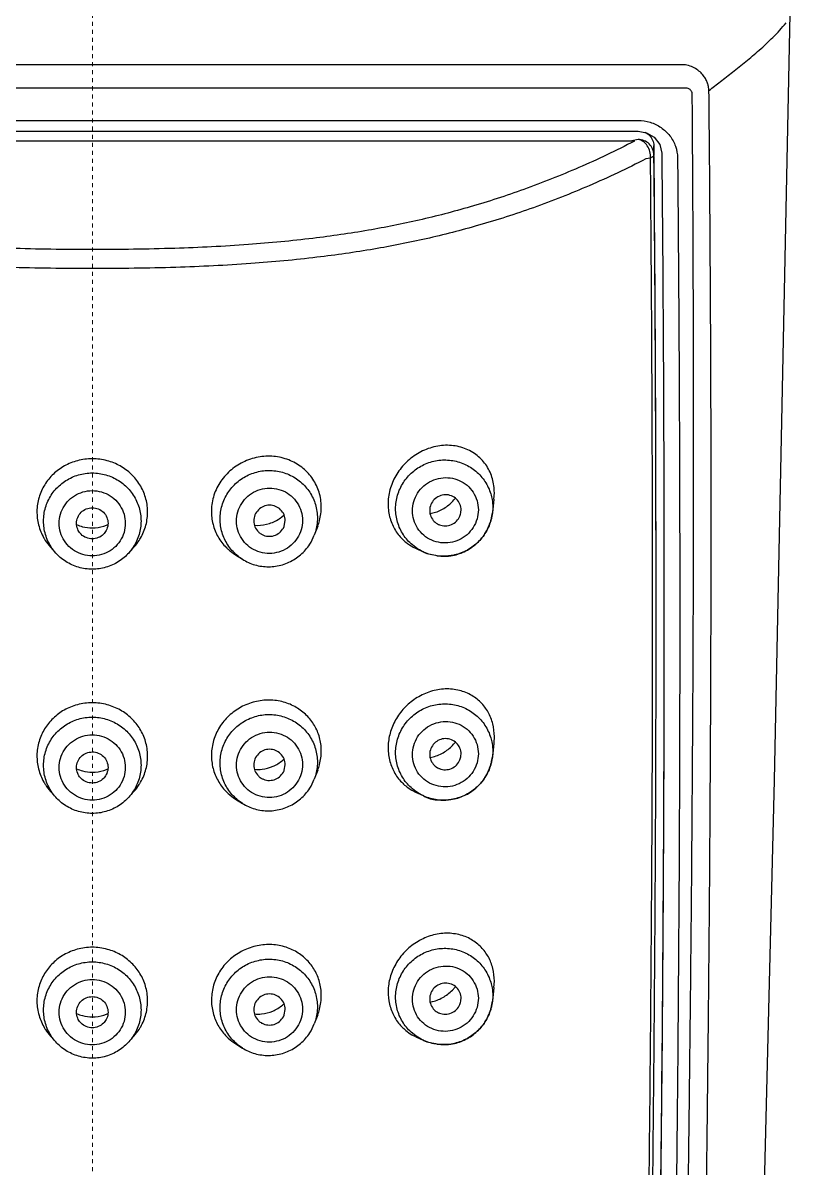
# Model space of a CAD drawing. Header units: millimetres. Extents: x 3631 to 3841, y 294 to 591.
# Drawn here: x 3775.06 to 3794.09, y 503.05 to 531.45 of the extents above; entities that cross this region are included whole.
import ezdxf

# ---------------------------------------------------------------- set-up
doc = ezdxf.new("R2010")
doc.units = ezdxf.units.MM
doc.header["$LTSCALE"] = 0.1
doc.linetypes.add('CENTER', pattern=[0.6, 0.375, -0.075, 0.075, -0.075])
for name, color, linetype in [('DIM', 3, 'Continuous'), ('HP66100-001', 7, 'Continuous'), ('HP66100-004', 7, 'Continuous'), ('HP66100-005', 7, 'Continuous')]:
    doc.layers.add(name, color=color, linetype=linetype)

msp = doc.modelspace()

# ---------------------------------------------------------------- linework, layer by layer
at = {"layer": 'DIM', "color": 1, "linetype": 'CENTER', "lineweight": 0}
msp.add_line((3776.784, 542.678), (3776.784, 346.569), dxfattribs=at)
at = {"layer": 'HP66100-001', "color": 7, "linetype": 'Continuous'}
for p, q in [((3793.7, 512.671), (3794.088, 531.679)), ((3791.493, 530.408), (3762.07, 530.408)), ((3791.493, 529.832), (3762.07, 529.832)), ((3763.243, 529.03), (3790.319, 529.03)), ((3763.243, 528.763), (3790.319, 528.763)), ((3790.319, 528.763), (3790.524, 528.728)), ((3790.524, 528.728), (3790.719, 528.615)), ((3790.719, 528.615), (3790.854, 528.439)), ((3790.854, 528.439), (3790.905, 528.219)), ((3790.905, 528.219), (3790.905, 528.219)), ((3790.96, 517.062), (3790.96, 516.931)), ((3790.96, 517.062), (3790.96, 516.852)), ((3790.96, 516.931), (3790.96, 516.852)), ((3790.96, 516.852), (3790.96, 516.6)), ((3790.96, 516.6), (3790.954, 513.373)), ((3790.927, 508.243), (3790.926, 508.072))]:
    msp.add_line(p, q, dxfattribs=at)
msp.add_lwpolyline([(3792.572, 470.684), (3793.194, 492.234), (3793.7, 512.671)], dxfattribs=at)
for points, start_tangent, end_tangent in [([(3792.076, 529.774), (3792.358, 529.994), (3792.663, 530.232), (3792.987, 530.491), (3793.324, 530.775), (3793.663, 531.092), (3793.988, 531.45)], (0.788903, 0.614518), (0.630499, 0.77619)), ([(3792.076, 529.774), (3792.067, 529.853), (3792.047, 529.935), (3792.012, 530.022), (3791.957, 530.115), (3791.879, 530.209), (3791.773, 530.297), (3791.642, 530.367), (3791.493, 530.408)], (-0.040632, 0.999174), (-0.988708, 0.149855)), ([(3788.477, 447), (3789.533, 451.91), (3790.121, 456.379), (3790.449, 460.356), (3790.641, 463.911), (3790.768, 467.055), (3790.861, 469.831), (3790.935, 472.367), (3791.003, 474.818), (3791.072, 477.441), (3791.146, 480.369), (3791.214, 483.22), (3791.272, 485.744), (3791.318, 487.924), (3791.36, 490.013), (3791.402, 492.214), (3791.442, 494.453), (3791.478, 496.619), (3791.509, 498.605), (3791.536, 500.423), (3791.56, 502.214), (3791.583, 504.011), (3791.603, 505.75), (3791.621, 507.41), (3791.637, 509.007), (3791.651, 510.592), (3791.663, 512.255), (3791.675, 514.012), (3791.684, 515.776), (3791.691, 517.639), (3791.695, 519.67), (3791.695, 521.881), (3791.69, 524.275), (3791.679, 526.871), (3791.661, 529.692)], (0.264763, 0.964313), (-0.007497, 0.999972)), ([(3788.898, 446.848), (3789.973, 451.818), (3790.57, 456.329), (3790.901, 460.332), (3791.095, 463.905), (3791.223, 467.06), (3791.316, 469.843), (3791.392, 472.386), (3791.459, 474.843), (3791.528, 477.471), (3791.603, 480.405), (3791.671, 483.262), (3791.729, 485.79), (3791.775, 487.974), (3791.817, 490.067), (3791.858, 492.272), (3791.898, 494.514), (3791.933, 496.683), (3791.964, 498.672), (3791.99, 500.493), (3792.013, 502.286), (3792.035, 504.085), (3792.054, 505.825), (3792.071, 507.487), (3792.085, 509.085), (3792.098, 510.671), (3792.108, 512.335), (3792.118, 514.093), (3792.125, 515.858), (3792.129, 517.721), (3792.13, 519.753), (3792.126, 521.964), (3792.116, 524.358), (3792.1, 526.954), (3792.076, 529.774)], (0.266158, 0.96393), (-0.009659, 0.999953)), ([(3791.661, 529.692), (3791.659, 529.712), (3791.654, 529.732), (3791.644, 529.753), (3791.629, 529.775), (3791.606, 529.796), (3791.576, 529.815), (3791.537, 529.828), (3791.493, 529.832)], (-0.007523, 0.999972), (-1, -0.000009)), ([(3790.319, 529.03), (3790.617, 528.986)], (1, -0.000242), (0.955859, -0.293825)), ([(3790.617, 528.986), (3790.887, 528.855), (3791.104, 528.651)], (0.955859, -0.293825), (0.611, -0.791631)), ([(3791.104, 528.651), (3791.245, 528.392), (3791.296, 528.101)], (0.611, -0.791631), (0.009794, -0.999952)), ([(3790.905, 528.219), (3790.948, 522.195), (3790.96, 517.062)], (0.009685, -0.999953), (0.00018, -1)), ([(3791.296, 528.101), (3791.339, 522.082), (3791.351, 516.556), (3791.339, 511.478), (3791.309, 506.803), (3791.266, 502.489), (3791.215, 498.555), (3791.161, 495.001), (3791.105, 491.787), (3791.049, 488.869), (3790.994, 486.201), (3790.938, 483.702), (3790.879, 481.209), (3790.815, 478.672), (3790.746, 476.126), (3790.674, 473.594), (3790.599, 471.079), (3790.517, 468.503), (3790.417, 465.744), (3790.281, 462.745), (3790.083, 459.576)], (0.009697, -0.999953), (-0.07364, -0.997285)), ([(3790.96, 516.852), (3790.96, 516.663), (3790.948, 511.58), (3790.918, 506.899), (3790.875, 502.58), (3790.824, 498.641), (3790.77, 495.083), (3790.715, 491.865), (3790.659, 488.942), (3790.603, 486.271), (3790.547, 483.767), (3790.488, 481.271), (3790.424, 478.73), (3790.356, 476.179), (3790.284, 473.642), (3790.209, 471.123), (3790.127, 468.542), (3790.027, 465.779), (3789.891, 462.777), (3789.709, 459.818)], (0.000002, -1), (-0.07178, -0.997421)), ([(3790.954, 513.373), (3790.927, 508.243)], (-0.003166, -0.999995), (-0.00743, -0.999972)), ([(3790.926, 508.072), (3790.872, 502.507), (3790.803, 497.366), (3790.725, 492.643), (3790.641, 488.292), (3790.555, 484.313), (3790.469, 480.709), (3790.385, 477.445), (3790.3, 474.413), (3790.214, 471.497), (3790.121, 468.59), (3790.014, 465.664), (3789.877, 462.735), (3789.693, 459.819)], (-0.007568, -0.999971), (-0.073468, -0.997298))]:
    msp.add_spline(points, degree=3, dxfattribs=dict(at, start_tangent=start_tangent, end_tangent=end_tangent))
at = {"layer": 'HP66100-004', "color": 7, "linetype": 'Continuous'}
for p, q in [((3763.403, 528.528), (3790.16, 528.528)), ((3790.319, 528.559), (3790.16, 528.528)), ((3790.712, 528.177), (3790.71, 528.403)), ((3790.71, 528.403), (3790.71, 528.177)), ((3790.711, 528.101), (3790.71, 528.177)), ((3790.713, 528.101), (3790.712, 528.177)), ((3790.566, 528.088), (3790.506, 528.076)), ((3790.625, 528.1), (3790.566, 528.088)), ((3790.722, 527.112), (3790.713, 528.101)), ((3790.761, 519.93), (3790.756, 521.648)), ((3790.765, 517.808), (3790.761, 519.93)), ((3790.678, 517.062), (3790.678, 517.989)), ((3790.765, 517.037), (3790.765, 517.808)), ((3790.678, 516.813), (3790.678, 517.062)), ((3790.765, 516.813), (3790.765, 517.037)), ((3790.765, 516.813), (3790.765, 517.037)), ((3790.588, 502.471), (3790.597, 503.299)), ((3790.679, 502.47), (3790.688, 503.298))]:
    msp.add_line(p, q, dxfattribs=at)
for points, start_tangent, end_tangent in [([(3776.781, 525.829), (3774.734, 525.86), (3772.909, 525.954), (3771.308, 526.108), (3769.935, 526.308), (3768.677, 526.56), (3767.408, 526.889), (3766.077, 527.321), (3764.716, 527.862), (3763.335, 528.519)], (-1, -0.000006), (-0.887903, 0.460031)), ([(3790.228, 528.519), (3788.847, 527.862), (3787.485, 527.321), (3786.155, 526.889), (3784.886, 526.56), (3783.628, 526.308), (3782.254, 526.108), (3780.654, 525.954), (3778.828, 525.86), (3776.781, 525.829)], (-0.887903, -0.460031), (-1, 0.000006)), ([(3790.228, 528.519), (3790.208, 528.524), (3790.185, 528.527), (3790.16, 528.528)], (-0.947994, 0.318287), (-1, -0.000009)), ([(3790.611, 528.26), (3790.546, 528.406), (3790.443, 528.511), (3790.319, 528.559)], (-0.252038, 0.967717), (-0.99187, 0.127259)), ([(3790.71, 528.177), (3790.679, 528.324), (3790.594, 528.448), (3790.468, 528.53), (3790.319, 528.559)], (-0.009436, 0.999955), (-1, 0)), ([(3790.49, 528.738), (3790.594, 528.667)], (0.906014, -0.423248), (0.724317, -0.689467)), ([(3790.594, 528.667), (3790.679, 528.546)], (0.724317, -0.689467), (0.40122, -0.915982)), ([(3790.679, 528.546), (3790.71, 528.403)], (0.40122, -0.915982), (0.009684, -0.999953)), ([(3790.625, 528.1), (3790.611, 528.26)], (0.083571, 0.996502), (-0.252038, 0.967717)), ([(3790.71, 528.177), (3790.706, 528.159), (3790.691, 528.139), (3790.665, 528.12), (3790.625, 528.1)], (0.004776, -0.999989), (-0.927725, -0.373263)), ([(3776.781, 525.358), (3774.708, 525.388), (3772.848, 525.482), (3771.208, 525.638), (3769.796, 525.841), (3768.502, 526.097), (3767.201, 526.431), (3765.842, 526.868), (3764.457, 527.414), (3763.056, 528.076)], (-1, -0.000008), (-0.889037, 0.457836)), ([(3790.506, 528.076), (3789.106, 527.414), (3787.721, 526.868), (3786.362, 526.431), (3785.06, 526.097), (3783.766, 525.841), (3782.354, 525.638), (3780.715, 525.482), (3778.854, 525.388), (3776.781, 525.358)], (-0.889037, -0.457836), (-1, 0.000008)), ([(3790.678, 517.989), (3790.675, 519.605), (3790.659, 523.632), (3790.625, 528.1)], (-0.00084, 1), (-0.009589, 0.999954)), ([(3790.765, 517.037), (3790.761, 519.673), (3790.745, 523.703), (3790.711, 528.101)], (-0.000192, 1), (-0.00962, 0.999954)), ([(3790.756, 521.648), (3790.722, 527.112)], (-0.003933, 0.999992), (-0.008584, 0.999963)), ([(3790.597, 503.299), (3790.604, 503.856), (3790.63, 506.509), (3790.653, 509.395), (3790.67, 512.54), (3790.678, 515.936), (3790.678, 516.813)], (0.011485, 0.999934), (0.000181, 1)), ([(3790.688, 503.298), (3790.695, 503.911), (3790.72, 506.567), (3790.742, 509.455), (3790.757, 512.602), (3790.765, 516.001), (3790.765, 516.813)], (0.011005, 0.999939), (0, 1))]:
    msp.add_spline(points, degree=3, dxfattribs=dict(at, start_tangent=start_tangent, end_tangent=end_tangent))
at = {"layer": 'HP66100-005', "color": 7, "linetype": 'Continuous'}
for p, q in [((3786.744, 519.639), (3786.753, 519.801)), ((3786.744, 519.638), (3786.705, 519.299)), ((3786.713, 519.436), (3786.705, 519.301)), ((3781.452, 519.177), (3781.477, 519.196)), ((3781.477, 519.196), (3781.542, 519.251)), ((3781.541, 518.971), (3781.567, 519.108)), ((3785.16, 519.283), (3785.261, 519.306)), ((3785.925, 519.325), (3785.928, 519.37)), ((3786.685, 519.179), (3786.705, 519.301)), ((3786.705, 519.299), (3786.685, 519.179)), ((3777.066, 518.971), (3777.172, 519.012)), ((3780.805, 518.995), (3780.881, 518.991)), ((3782.372, 518.969), (3782.287, 518.746)), ((3775.877, 518.305), (3775.746, 518.45)), ((3777.685, 518.305), (3777.685, 518.305)), ((3777.685, 518.305), (3777.816, 518.45)), ((3780.334, 518.257), (3780.506, 518.15)), ((3784.806, 518.44), (3784.72, 518.506)), ((3784.741, 518.452), (3784.796, 518.425)), ((3784.797, 518.425), (3784.985, 518.337)), ((3784.985, 518.337), (3784.994, 518.333)), ((3784.994, 518.333), (3784.985, 518.337)), ((3785.335, 518.235), (3785.426, 518.227)), ((3785.426, 518.227), (3785.335, 518.235)), ((3786.745, 513.595), (3786.753, 513.754)), ((3786.744, 513.591), (3786.705, 513.252)), ((3781.5, 513.163), (3781.507, 513.168)), ((3781.507, 513.168), (3781.541, 513.198)), ((3785.165, 513.235), (3785.236, 513.25)), ((3785.925, 513.277), (3785.928, 513.323)), ((3786.685, 513.132), (3786.705, 513.253)), ((3786.705, 513.252), (3786.685, 513.132)), ((3786.713, 513.388), (3786.705, 513.253)), ((3777.068, 512.916), (3777.172, 512.956)), ((3781.541, 512.919), (3781.567, 513.056)), ((3782.372, 512.917), (3782.287, 512.694)), ((3775.877, 512.25), (3775.747, 512.394)), ((3777.685, 512.25), (3777.815, 512.394)), ((3784.709, 512.423), (3784.798, 512.376)), ((3784.808, 512.391), (3784.72, 512.459)), ((3784.799, 512.376), (3784.985, 512.29)), ((3784.985, 512.29), (3784.994, 512.286)), ((3784.994, 512.286), (3784.985, 512.29)), ((3780.336, 512.204), (3780.506, 512.098)), ((3785.335, 512.188), (3785.426, 512.179)), ((3785.426, 512.18), (3785.335, 512.188)), ((3786.744, 507.528), (3786.705, 507.189)), ((3786.744, 507.532), (3786.753, 507.691)), ((3785.165, 507.171), (3785.221, 507.182)), ((3785.925, 507.215), (3785.928, 507.26)), ((3786.685, 507.069), (3786.705, 507.191)), ((3786.705, 507.189), (3786.685, 507.069)), ((3786.713, 507.326), (3786.705, 507.191)), ((3777.069, 506.847), (3777.172, 506.887)), ((3781.501, 507.097), (3781.541, 507.132)), ((3781.541, 506.853), (3781.567, 506.99)), ((3782.372, 506.851), (3782.287, 506.628)), ((3775.877, 506.181), (3775.748, 506.325)), ((3777.685, 506.181), (3777.814, 506.325)), ((3784.708, 506.361), (3784.801, 506.313)), ((3784.811, 506.327), (3784.72, 506.396)), ((3784.802, 506.312), (3784.985, 506.227)), ((3780.339, 506.136), (3780.506, 506.031)), ((3784.985, 506.227), (3784.994, 506.223)), ((3784.994, 506.223), (3784.985, 506.227)), ((3785.335, 506.125), (3785.426, 506.117)), ((3785.426, 506.117), (3785.335, 506.125))]:
    msp.add_line(p, q, dxfattribs=at)
for points, start_tangent, end_tangent in [([(3786.753, 519.801), (3786.706, 520.144), (3786.563, 520.463), (3786.33, 520.722), (3786.016, 520.9), (3785.642, 520.975), (3785.253, 520.936), (3784.887, 520.791), (3784.575, 520.56), (3784.332, 520.26), (3784.177, 519.918), (3784.117, 519.553)], (-0.002509, 0.999997), (-0.025013, -0.999687)), ([(3776.781, 520.642), (3776.413, 520.594), (3776.09, 520.463), (3775.816, 520.262), (3775.601, 519.997), (3775.461, 519.686), (3775.409, 519.341)], (-1, 0.000023), (-0.01409, -0.999901)), ([(3778.154, 519.341), (3778.102, 519.685), (3777.962, 519.996), (3777.748, 520.261), (3777.473, 520.463), (3777.15, 520.594), (3776.781, 520.642)], (-0.01409, 0.999901), (-1, -0.000023)), ([(3782.461, 519.454), (3782.406, 519.813), (3782.253, 520.137), (3782.011, 520.404), (3781.697, 520.595), (3781.329, 520.695), (3780.942, 520.689), (3780.564, 520.578), (3780.233, 520.372), (3779.97, 520.084), (3779.8, 519.74), (3779.736, 519.362)], (-0.007367, 0.999973), (-0.020884, -0.999782)), ([(3784.304, 519.403), (3784.353, 519.74), (3784.496, 520.051), (3784.72, 520.311), (3785.008, 520.498), (3785.337, 520.599), (3785.68, 520.603), (3786.009, 520.512), (3786.297, 520.332), (3786.521, 520.078), (3786.664, 519.771), (3786.696, 519.632)], (0, 1), (0.166055, -0.986117)), ([(3775.573, 519.097), (3775.622, 519.433), (3775.764, 519.742), (3775.99, 519.999), (3776.279, 520.183), (3776.609, 520.279), (3776.953, 520.279), (3777.283, 520.183), (3777.573, 519.999), (3777.798, 519.742), (3777.941, 519.433), (3777.99, 519.097)], (0, 1), (0, -1)), ([(3779.951, 519.149), (3780, 519.486), (3780.143, 519.796), (3780.368, 520.055), (3780.657, 520.241), (3780.987, 520.34), (3781.33, 520.342), (3781.66, 520.249), (3781.949, 520.068), (3782.174, 519.813), (3782.316, 519.505), (3782.365, 519.169)], (0, 1), (0, -1)), ([(3784.722, 519.354), (3784.755, 519.581), (3784.851, 519.792), (3785.003, 519.969), (3785.199, 520.097), (3785.423, 520.165), (3785.656, 520.168), (3785.879, 520.106), (3786.075, 519.984), (3786.227, 519.811), (3786.323, 519.602), (3786.356, 519.376)], (0, 1), (0, -1)), ([(3775.961, 519.042), (3775.994, 519.269), (3776.091, 519.479), (3776.243, 519.654), (3776.44, 519.779), (3776.664, 519.844), (3776.898, 519.844), (3777.123, 519.779), (3777.319, 519.654), (3777.472, 519.479), (3777.569, 519.269), (3777.601, 519.042)], (0, 1), (0, -1)), ([(3780.357, 519.098), (3780.39, 519.325), (3780.487, 519.536), (3780.639, 519.712), (3780.836, 519.838), (3781.06, 519.906), (3781.293, 519.907), (3781.518, 519.844), (3781.714, 519.721), (3781.866, 519.547), (3781.963, 519.338), (3781.996, 519.111)], (0, 1), (0, -1)), ([(3785.928, 519.37), (3785.899, 519.517), (3785.814, 519.641), (3785.688, 519.723), (3785.539, 519.751), (3785.39, 519.719), (3785.264, 519.634), (3785.179, 519.507), (3785.15, 519.359)], (0, 1), (0, -1)), ([(3785.261, 519.306), (3785.533, 519.432), (3785.752, 519.621), (3785.785, 519.66)], (0.960154, 0.279473), (0.632746, 0.77436)), ([(3776.391, 519.042), (3776.42, 519.19), (3776.505, 519.315), (3776.632, 519.399), (3776.781, 519.428), (3776.931, 519.399), (3777.058, 519.315), (3777.142, 519.19), (3777.172, 519.042)], (0, 1), (0, -1)), ([(3781.567, 519.108), (3781.537, 519.255), (3781.452, 519.38), (3781.326, 519.462), (3781.177, 519.491), (3781.027, 519.46), (3780.901, 519.375), (3780.816, 519.249), (3780.786, 519.101)], (0, 1), (0, -1)), ([(3782.373, 518.97), (3782.417, 519.107), (3782.461, 519.454)], (0.355729, 0.934589), (-0.007367, 0.999973)), ([(3784.117, 519.553), (3784.156, 519.206), (3784.279, 518.901), (3784.475, 518.647), (3784.555, 518.576)], (-0.025013, -0.999687), (0.776106, -0.630603)), ([(3784.72, 518.506), (3784.496, 518.76), (3784.353, 519.067), (3784.304, 519.403)], (-0.763611, 0.645677), (0, 1)), ([(3786.356, 519.376), (3786.323, 519.149), (3786.227, 518.937), (3786.075, 518.76), (3785.879, 518.633), (3785.655, 518.564), (3785.422, 518.561), (3785.199, 518.623), (3785.003, 518.746), (3784.851, 518.918), (3784.755, 519.127), (3784.722, 519.354)], (0, -1), (0, 1)), ([(3786.696, 519.632), (3786.713, 519.436)], (0.166055, -0.986117), (0, -1)), ([(3775.409, 519.341), (3775.45, 519.001), (3775.582, 518.677), (3775.617, 518.619)], (-0.01409, -0.999901), (0.542166, -0.840271)), ([(3775.877, 518.305), (3775.764, 518.452), (3775.622, 518.761), (3775.573, 519.097)], (-0.668146, 0.74403), (0, 1)), ([(3777.99, 519.097), (3777.941, 518.761), (3777.798, 518.452), (3777.685, 518.305)], (0, -1), (-0.668149, -0.744027)), ([(3777.945, 518.619), (3777.978, 518.673), (3778.112, 518.998), (3778.154, 519.341)], (0.542314, 0.840176), (-0.01409, 0.999901)), ([(3779.736, 519.362), (3779.776, 519.016), (3779.903, 518.705), (3780.103, 518.442), (3780.15, 518.397)], (-0.020884, -0.999782), (0.73954, -0.673113)), ([(3780.506, 518.15), (3780.368, 518.251), (3780.143, 518.506), (3780, 518.814), (3779.951, 519.149)], (-0.84714, 0.531369), (0, 1)), ([(3781.996, 519.111), (3781.963, 518.884), (3781.866, 518.674), (3781.714, 518.498), (3781.517, 518.371), (3781.293, 518.304), (3781.06, 518.302), (3780.836, 518.365), (3780.639, 518.489), (3780.487, 518.662), (3780.39, 518.871), (3780.357, 519.098)], (0, -1), (0, 1)), ([(3780.786, 519.101), (3780.816, 518.954), (3780.901, 518.83), (3780.966, 518.778)], (0, -1), (0.847168, -0.531325)), ([(3780.881, 518.991), (3781.177, 519.037), (3781.452, 519.177)], (0.99998, -0.006385), (0.807135, 0.590367)), ([(3782.365, 519.169), (3782.316, 518.833), (3782.287, 518.746)], (0, -1), (-0.356112, -0.934443)), ([(3785.15, 519.359), (3785.179, 519.212), (3785.264, 519.088), (3785.37, 519.015)], (0, -1), (0.906768, -0.421631)), ([(3785.37, 519.015), (3785.39, 519.006), (3785.539, 518.979), (3785.688, 519.01), (3785.814, 519.096), (3785.899, 519.222), (3785.925, 519.325)], (0.906768, -0.421631), (0.119664, 0.992814)), ([(3785.426, 518.227), (3785.676, 518.238), (3786.007, 518.338), (3786.296, 518.526), (3786.521, 518.786), (3786.664, 519.099), (3786.685, 519.179)], (0.998454, -0.055586), (0.214628, 0.976696)), ([(3786.685, 519.179), (3786.664, 519.099), (3786.521, 518.788), (3786.297, 518.528), (3786.009, 518.34), (3785.68, 518.24), (3785.426, 518.227)], (-0.215232, -0.976563), (-0.998534, 0.054125)), ([(3777.601, 519.042), (3777.569, 518.815), (3777.472, 518.605), (3777.319, 518.431), (3777.123, 518.306), (3776.898, 518.24), (3776.664, 518.24), (3776.44, 518.306), (3776.243, 518.431), (3776.091, 518.605), (3775.994, 518.815), (3775.961, 519.042)], (0, -1), (0, 1)), ([(3776.489, 518.786), (3776.42, 518.895), (3776.391, 519.042)], (-0.668783, 0.743458), (0, 1)), ([(3776.393, 519.011), (3776.541, 518.958)], (0.911147, -0.412081), (0.967193, -0.254043)), ([(3776.541, 518.958), (3776.781, 518.927)], (0.967193, -0.254043), (1, -0.000005)), ([(3776.781, 518.927), (3777.066, 518.971)], (1, 0.000006), (0.953598, 0.301084)), ([(3777.172, 519.042), (3777.142, 518.895), (3777.073, 518.786)], (0, -1), (-0.668783, -0.743458)), ([(3780.966, 518.778), (3781.027, 518.747), (3781.177, 518.719), (3781.326, 518.749), (3781.452, 518.834), (3781.537, 518.96), (3781.541, 518.971)], (0.847168, -0.531325), (0.355788, 0.934567)), ([(3775.617, 518.619), (3775.747, 518.45)], (0.542166, -0.840271), (0.668108, -0.744065)), ([(3777.073, 518.786), (3777.058, 518.769), (3776.931, 518.686), (3776.781, 518.656), (3776.632, 518.686), (3776.505, 518.769), (3776.489, 518.786)], (-0.668783, -0.743458), (-0.668783, 0.743458)), ([(3777.816, 518.45), (3777.945, 518.619)], (0.668052, 0.744114), (0.542314, 0.840176)), ([(3780.506, 518.15), (3780.653, 518.071), (3780.983, 517.976), (3781.328, 517.978), (3781.659, 518.077), (3781.949, 518.263), (3782.174, 518.523), (3782.287, 518.746)], (0.847189, -0.531291), (0.356526, 0.934285)), ([(3784.555, 518.576), (3784.741, 518.452)], (0.776106, -0.630603), (0.882982, -0.469407)), ([(3777.685, 518.305), (3777.574, 518.196), (3777.284, 518.011), (3776.953, 517.915), (3776.608, 517.915), (3776.277, 518.012), (3775.987, 518.197), (3775.877, 518.305)], (-0.668179, -0.744001), (-0.668169, 0.744009)), ([(3780.15, 518.397), (3780.334, 518.258)], (0.73954, -0.673113), (0.846949, -0.531674)), ([(3784.985, 518.337), (3784.806, 518.44)], (-0.906545, 0.422109), (-0.819933, 0.572459)), ([(3784.994, 518.333), (3785.001, 518.329), (3785.332, 518.236), (3785.335, 518.235)], (0.910017, -0.414571), (0.991444, -0.130534)), ([(3785.335, 518.235), (3785.008, 518.326), (3784.994, 518.333)], (-0.991616, 0.129223), (-0.910023, 0.414559)), ([(3786.753, 513.754), (3786.714, 514.069), (3786.599, 514.358), (3786.414, 514.602), (3786.159, 514.792), (3785.845, 514.907), (3785.488, 514.931), (3785.13, 514.857), (3784.798, 514.694), (3784.517, 514.458), (3784.302, 514.165), (3784.168, 513.841), (3784.118, 513.505)], (-0.00221, 0.999998), (-0.022057, -0.999757)), ([(3776.781, 514.592), (3776.411, 514.543), (3776.084, 514.41), (3775.811, 514.206), (3775.6, 513.944), (3775.461, 513.634), (3775.409, 513.286)], (-1, 0.000007), (-0.012481, -0.999922)), ([(3778.154, 513.286), (3778.102, 513.634), (3777.963, 513.944), (3777.753, 514.206), (3777.479, 514.409), (3777.152, 514.543), (3776.781, 514.592)], (-0.012481, 0.999922), (-1, -0.000007)), ([(3782.461, 513.403), (3782.416, 513.734), (3782.291, 514.029), (3782.097, 514.28), (3781.838, 514.478), (3781.526, 514.609), (3781.174, 514.658), (3780.813, 514.616), (3780.469, 514.483), (3780.171, 514.268), (3779.939, 513.986), (3779.792, 513.659), (3779.737, 513.309)], (-0.00651, 0.999979), (-0.018461, -0.99983)), ([(3784.304, 513.355), (3784.353, 513.692), (3784.496, 514.003), (3784.72, 514.263), (3785.008, 514.451), (3785.337, 514.551), (3785.68, 514.556), (3786.009, 514.465), (3786.297, 514.285), (3786.521, 514.031), (3786.664, 513.724), (3786.696, 513.584)], (0, 1), (0.165914, -0.98614)), ([(3779.951, 513.097), (3780, 513.434), (3780.143, 513.744), (3780.368, 514.003), (3780.657, 514.189), (3780.987, 514.288), (3781.33, 514.29), (3781.66, 514.197), (3781.949, 514.016), (3782.174, 513.761), (3782.316, 513.453), (3782.365, 513.117)], (0, 1), (0, -1)), ([(3775.573, 513.042), (3775.622, 513.379), (3775.764, 513.688), (3775.99, 513.945), (3776.279, 514.128), (3776.609, 514.224), (3776.953, 514.224), (3777.283, 514.128), (3777.573, 513.944), (3777.798, 513.688), (3777.941, 513.379), (3777.99, 513.042)], (0, 1), (0, -1)), ([(3784.722, 513.306), (3784.755, 513.533), (3784.851, 513.745), (3785.003, 513.921), (3785.199, 514.049), (3785.423, 514.118), (3785.656, 514.121), (3785.879, 514.058), (3786.075, 513.936), (3786.227, 513.764), (3786.323, 513.555), (3786.356, 513.328)], (0, 1), (0, -1)), ([(3775.961, 512.987), (3775.994, 513.214), (3776.091, 513.424), (3776.243, 513.599), (3776.44, 513.724), (3776.664, 513.789), (3776.898, 513.789), (3777.123, 513.724), (3777.319, 513.599), (3777.472, 513.424), (3777.569, 513.214), (3777.601, 512.987)], (0, 1), (0, -1)), ([(3780.357, 513.046), (3780.39, 513.273), (3780.487, 513.484), (3780.639, 513.66), (3780.836, 513.786), (3781.06, 513.854), (3781.293, 513.855), (3781.518, 513.792), (3781.714, 513.669), (3781.866, 513.495), (3781.963, 513.286), (3781.996, 513.059)], (0, 1), (0, -1)), ([(3785.928, 513.323), (3785.899, 513.47), (3785.814, 513.594), (3785.688, 513.676), (3785.539, 513.703), (3785.39, 513.672), (3785.264, 513.586), (3785.179, 513.46), (3785.15, 513.312)], (0, 1), (0, -1)), ([(3781.567, 513.056), (3781.537, 513.203), (3781.452, 513.328), (3781.326, 513.41), (3781.177, 513.439), (3781.027, 513.408), (3780.901, 513.323), (3780.816, 513.197), (3780.786, 513.049)], (0, 1), (0, -1)), ([(3784.118, 513.505), (3784.153, 513.175), (3784.268, 512.876), (3784.456, 512.62), (3784.554, 512.53)], (-0.022057, -0.999757), (0.773804, -0.633426)), ([(3785.236, 513.25), (3785.516, 513.372), (3785.744, 513.562), (3785.786, 513.611)], (0.967982, 0.251018), (0.631569, 0.77532)), ([(3786.696, 513.584), (3786.713, 513.388)], (0.165914, -0.98614), (0, -1)), ([(3775.409, 513.286), (3775.449, 512.95), (3775.579, 512.627), (3775.618, 512.563)], (-0.012481, -0.999922), (0.542609, -0.839985)), ([(3776.391, 512.987), (3776.42, 513.135), (3776.505, 513.26), (3776.632, 513.344), (3776.781, 513.373), (3776.931, 513.344), (3777.058, 513.26), (3777.142, 513.135), (3777.172, 512.987)], (0, 1), (0, -1)), ([(3777.944, 512.563), (3777.981, 512.623), (3778.113, 512.948), (3778.154, 513.286)], (0.542774, 0.839879), (-0.012481, 0.999922)), ([(3779.737, 513.309), (3779.777, 512.965), (3779.9, 512.661), (3780.092, 512.402), (3780.153, 512.343)], (-0.018461, -0.99983), (0.73929, -0.673387)), ([(3780.806, 512.942), (3780.992, 512.944), (3781.264, 513.017), (3781.5, 513.163)], (0.996032, -0.088999), (0.76828, 0.640114)), ([(3782.373, 512.919), (3782.417, 513.056), (3782.461, 513.403)], (0.355522, 0.934668), (-0.00651, 0.999979)), ([(3784.72, 512.459), (3784.496, 512.713), (3784.353, 513.02), (3784.304, 513.355)], (-0.763611, 0.645677), (0, 1)), ([(3786.356, 513.328), (3786.323, 513.101), (3786.227, 512.89), (3786.075, 512.713), (3785.879, 512.585), (3785.655, 512.517), (3785.422, 512.514), (3785.199, 512.576), (3785.003, 512.698), (3784.851, 512.871), (3784.755, 513.08), (3784.722, 513.306)], (0, -1), (0, 1)), ([(3785.15, 513.312), (3785.179, 513.165), (3785.264, 513.041), (3785.37, 512.967)], (0, -1), (0.906768, -0.421631)), ([(3785.37, 512.967), (3785.39, 512.959), (3785.539, 512.931), (3785.688, 512.963), (3785.814, 513.048), (3785.899, 513.175), (3785.925, 513.277)], (0.906768, -0.421631), (0.119664, 0.992814)), ([(3785.426, 512.179), (3785.676, 512.191), (3786.007, 512.29), (3786.296, 512.478), (3786.521, 512.739), (3786.664, 513.051), (3786.685, 513.132)], (0.998454, -0.055586), (0.214628, 0.976696)), ([(3786.685, 513.132), (3786.664, 513.051), (3786.521, 512.74), (3786.297, 512.48), (3786.009, 512.293), (3785.68, 512.192), (3785.426, 512.18)], (-0.215232, -0.976563), (-0.998534, 0.054125)), ([(3775.877, 512.25), (3775.764, 512.397), (3775.622, 512.706), (3775.573, 513.042)], (-0.668146, 0.74403), (0, 1)), ([(3777.601, 512.987), (3777.569, 512.761), (3777.472, 512.551), (3777.319, 512.376), (3777.123, 512.251), (3776.898, 512.186), (3776.664, 512.186), (3776.44, 512.251), (3776.243, 512.376), (3776.091, 512.551), (3775.994, 512.761), (3775.961, 512.987)], (0, -1), (0, 1)), ([(3776.489, 512.731), (3776.42, 512.84), (3776.391, 512.987)], (-0.668783, 0.743458), (0, 1)), ([(3776.393, 512.955), (3776.54, 512.903)], (0.910679, -0.413114), (0.966632, -0.25617)), ([(3776.54, 512.903), (3776.781, 512.871)], (0.966632, -0.25617), (1, -0.000002)), ([(3776.781, 512.871), (3777.068, 512.916)], (1, -0.000001), (0.95274, 0.303787)), ([(3777.172, 512.987), (3777.142, 512.84), (3777.073, 512.731)], (0, -1), (-0.668783, -0.743458)), ([(3777.99, 513.042), (3777.941, 512.706), (3777.798, 512.397), (3777.685, 512.25)], (0, -1), (-0.668149, -0.744027)), ([(3780.506, 512.098), (3780.368, 512.199), (3780.143, 512.454), (3780, 512.761), (3779.951, 513.097)], (-0.84714, 0.531369), (0, 1)), ([(3781.996, 513.059), (3781.963, 512.832), (3781.866, 512.622), (3781.714, 512.446), (3781.517, 512.319), (3781.293, 512.252), (3781.06, 512.25), (3780.836, 512.313), (3780.639, 512.437), (3780.487, 512.61), (3780.39, 512.819), (3780.357, 513.046)], (0, -1), (0, 1)), ([(3780.786, 513.049), (3780.816, 512.902), (3780.901, 512.778), (3780.966, 512.726)], (0, -1), (0.847168, -0.531325)), ([(3780.966, 512.726), (3781.027, 512.695), (3781.177, 512.667), (3781.326, 512.697), (3781.452, 512.782), (3781.537, 512.908), (3781.541, 512.919)], (0.847168, -0.531325), (0.355788, 0.934567)), ([(3782.365, 513.117), (3782.316, 512.78), (3782.287, 512.694)], (0, -1), (-0.356112, -0.934443)), ([(3775.618, 512.563), (3775.747, 512.394)], (0.542609, -0.839985), (0.668038, -0.744127)), ([(3777.073, 512.731), (3777.058, 512.715), (3776.931, 512.631), (3776.781, 512.602), (3776.632, 512.631), (3776.505, 512.715), (3776.489, 512.731)], (-0.668783, -0.743458), (-0.668783, 0.743458)), ([(3777.815, 512.394), (3777.944, 512.563)], (0.667984, 0.744176), (0.542774, 0.839879)), ([(3780.506, 512.098), (3780.653, 512.019), (3780.983, 511.924), (3781.328, 511.926), (3781.659, 512.025), (3781.949, 512.211), (3782.174, 512.471), (3782.287, 512.694)], (0.847189, -0.531291), (0.356526, 0.934285)), ([(3780.153, 512.343), (3780.336, 512.204)], (0.73929, -0.673387), (0.847021, -0.531559)), ([(3784.554, 512.53), (3784.709, 512.423)], (0.773804, -0.633426), (0.866397, -0.499356)), ([(3784.985, 512.29), (3784.808, 512.391)], (-0.906545, 0.422109), (-0.821316, 0.570473)), ([(3784.994, 512.286), (3785.001, 512.282), (3785.332, 512.188), (3785.335, 512.188)], (0.910017, -0.414571), (0.991444, -0.130534)), ([(3785.335, 512.188), (3785.008, 512.279), (3784.994, 512.286)], (-0.991616, 0.129223), (-0.910023, 0.414559)), ([(3777.685, 512.25), (3777.574, 512.141), (3777.284, 511.956), (3776.953, 511.86), (3776.608, 511.86), (3776.277, 511.957), (3775.987, 512.142), (3775.877, 512.25)], (-0.668179, -0.744001), (-0.668169, 0.744009)), ([(3786.753, 507.691), (3786.715, 508.005), (3786.604, 508.289), (3786.426, 508.53), (3786.181, 508.721), (3785.875, 508.842), (3785.52, 508.876), (3785.159, 508.81), (3784.82, 508.651), (3784.53, 508.414), (3784.306, 508.111), (3784.168, 507.779), (3784.119, 507.442)], (-0.001923, 0.999998), (-0.019288, -0.999814)), ([(3782.462, 507.339), (3782.417, 507.668), (3782.295, 507.961), (3782.106, 508.21), (3781.854, 508.408), (3781.546, 508.542), (3781.194, 508.597), (3780.83, 508.558), (3780.478, 508.425), (3780.175, 508.208), (3779.94, 507.923), (3779.792, 507.593), (3779.738, 507.242)], (-0.005708, 0.999984), (-0.016191, -0.999869)), ([(3776.781, 508.529), (3776.407, 508.479), (3776.08, 508.343), (3775.808, 508.139), (3775.598, 507.877), (3775.461, 507.568), (3775.408, 507.218)], (-1, 0.00001), (-0.010959, -0.99994)), ([(3778.154, 507.218), (3778.102, 507.567), (3777.965, 507.877), (3777.755, 508.139), (3777.483, 508.343), (3777.156, 508.478), (3776.781, 508.529)], (-0.010959, 0.99994), (-1, -0.00001)), ([(3784.304, 507.293), (3784.353, 507.63), (3784.496, 507.941), (3784.72, 508.201), (3785.008, 508.388), (3785.337, 508.489), (3785.68, 508.493), (3786.009, 508.402), (3786.297, 508.222), (3786.521, 507.969), (3786.664, 507.661), (3786.696, 507.521)], (0, 1), (0.165504, -0.986209)), ([(3775.573, 506.974), (3775.622, 507.31), (3775.764, 507.619), (3775.99, 507.876), (3776.279, 508.06), (3776.609, 508.155), (3776.953, 508.155), (3777.283, 508.06), (3777.573, 507.876), (3777.798, 507.619), (3777.941, 507.31), (3777.99, 506.974)], (0, 1), (0, -1)), ([(3779.951, 507.031), (3780, 507.368), (3780.143, 507.678), (3780.368, 507.937), (3780.657, 508.123), (3780.987, 508.221), (3781.33, 508.224), (3781.66, 508.131), (3781.949, 507.95), (3782.174, 507.695), (3782.316, 507.387), (3782.365, 507.051)], (0, 1), (0, -1)), ([(3784.722, 507.244), (3784.755, 507.471), (3784.851, 507.682), (3785.003, 507.859), (3785.199, 507.987), (3785.423, 508.055), (3785.656, 508.058), (3785.879, 507.996), (3786.075, 507.874), (3786.227, 507.701), (3786.323, 507.492), (3786.356, 507.266)], (0, 1), (0, -1)), ([(3775.961, 506.919), (3775.994, 507.146), (3776.091, 507.356), (3776.243, 507.531), (3776.44, 507.656), (3776.664, 507.721), (3776.898, 507.721), (3777.123, 507.656), (3777.319, 507.53), (3777.472, 507.356), (3777.569, 507.146), (3777.601, 506.919)], (0, 1), (0, -1)), ([(3780.357, 506.98), (3780.39, 507.207), (3780.487, 507.418), (3780.639, 507.594), (3780.836, 507.72), (3781.06, 507.787), (3781.293, 507.789), (3781.518, 507.726), (3781.714, 507.602), (3781.866, 507.429), (3781.963, 507.22), (3781.996, 506.993)], (0, 1), (0, -1)), ([(3785.928, 507.26), (3785.899, 507.407), (3785.814, 507.531), (3785.688, 507.613), (3785.539, 507.641), (3785.39, 507.609), (3785.264, 507.524), (3785.179, 507.397), (3785.15, 507.249)], (0, 1), (0, -1)), ([(3785.221, 507.182), (3785.505, 507.301), (3785.738, 507.492), (3785.787, 507.548)], (0.972285, 0.233798), (0.630323, 0.776333)), ([(3786.696, 507.521), (3786.713, 507.326)], (0.165504, -0.986209), (0, -1)), ([(3775.408, 507.218), (3775.449, 506.883), (3775.579, 506.561), (3775.619, 506.493)], (-0.010959, -0.99994), (0.543153, -0.839633)), ([(3776.391, 506.919), (3776.42, 507.067), (3776.505, 507.192), (3776.632, 507.275), (3776.781, 507.305), (3776.931, 507.275), (3777.058, 507.192), (3777.142, 507.067), (3777.172, 506.919)], (0, 1), (0, -1)), ([(3777.943, 506.493), (3777.982, 506.557), (3778.113, 506.881), (3778.154, 507.218)], (0.543312, 0.839531), (-0.010959, 0.99994)), ([(3779.738, 507.242), (3779.778, 506.9), (3779.899, 506.598), (3780.089, 506.341), (3780.155, 506.276)], (-0.016191, -0.999869), (0.739382, -0.673286)), ([(3781.567, 506.99), (3781.537, 507.137), (3781.452, 507.262), (3781.326, 507.344), (3781.177, 507.372), (3781.027, 507.342), (3780.901, 507.257), (3780.816, 507.131), (3780.786, 506.983)], (0, 1), (0, -1)), ([(3782.373, 506.853), (3782.417, 506.991), (3782.462, 507.339)], (0.355409, 0.934711), (-0.005708, 0.999984)), ([(3784.119, 507.442), (3784.154, 507.117), (3784.267, 506.819), (3784.455, 506.56), (3784.557, 506.466)], (-0.019288, -0.999814), (0.774011, -0.633172)), ([(3784.72, 506.396), (3784.496, 506.65), (3784.353, 506.957), (3784.304, 507.293)], (-0.763611, 0.645677), (0, 1)), ([(3786.356, 507.266), (3786.323, 507.039), (3786.227, 506.827), (3786.075, 506.651), (3785.879, 506.523), (3785.655, 506.455), (3785.422, 506.451), (3785.199, 506.514), (3785.003, 506.636), (3784.851, 506.808), (3784.755, 507.017), (3784.722, 507.244)], (0, -1), (0, 1)), ([(3785.15, 507.249), (3785.179, 507.102), (3785.264, 506.978), (3785.37, 506.905)], (0, -1), (0.906768, -0.421631)), ([(3785.37, 506.905), (3785.39, 506.896), (3785.539, 506.869), (3785.688, 506.9), (3785.814, 506.986), (3785.899, 507.112), (3785.925, 507.215)], (0.906768, -0.421631), (0.119664, 0.992814)), ([(3775.877, 506.181), (3775.764, 506.328), (3775.622, 506.637), (3775.573, 506.974)], (-0.668146, 0.74403), (0, 1)), ([(3777.601, 506.919), (3777.569, 506.692), (3777.472, 506.482), (3777.319, 506.307), (3777.123, 506.182), (3776.898, 506.117), (3776.664, 506.117), (3776.44, 506.182), (3776.243, 506.307), (3776.091, 506.482), (3775.994, 506.692), (3775.961, 506.919)], (0, -1), (0, 1)), ([(3776.489, 506.663), (3776.42, 506.771), (3776.391, 506.919)], (-0.668783, 0.743458), (0, 1)), ([(3776.393, 506.886), (3776.539, 506.834)], (0.910275, -0.414004), (0.966294, -0.257441)), ([(3777.172, 506.919), (3777.142, 506.771), (3777.073, 506.663)], (0, -1), (-0.668783, -0.743458)), ([(3777.99, 506.974), (3777.941, 506.637), (3777.798, 506.328), (3777.685, 506.181)], (0, -1), (-0.668149, -0.744027)), ([(3780.506, 506.031), (3780.368, 506.132), (3780.143, 506.387), (3780, 506.695), (3779.951, 507.031)], (-0.84714, 0.531369), (0, 1)), ([(3781.996, 506.993), (3781.963, 506.766), (3781.866, 506.555), (3781.714, 506.379), (3781.517, 506.253), (3781.293, 506.186), (3781.06, 506.184), (3780.836, 506.247), (3780.639, 506.371), (3780.487, 506.544), (3780.39, 506.753), (3780.357, 506.98)], (0, -1), (0, 1)), ([(3780.786, 506.983), (3780.816, 506.836), (3780.901, 506.711), (3780.966, 506.66)], (0, -1), (0.847168, -0.531325)), ([(3780.806, 506.875), (3780.982, 506.876), (3781.256, 506.947), (3781.501, 507.097)], (0.995959, -0.089805), (0.767098, 0.641529)), ([(3782.365, 507.051), (3782.316, 506.714), (3782.287, 506.628)], (0, -1), (-0.356112, -0.934443)), ([(3785.426, 506.117), (3785.676, 506.129), (3786.007, 506.228), (3786.296, 506.416), (3786.521, 506.676), (3786.664, 506.989), (3786.685, 507.069)], (0.998454, -0.055586), (0.214628, 0.976696)), ([(3786.685, 507.069), (3786.664, 506.989), (3786.521, 506.678), (3786.297, 506.418), (3786.009, 506.23), (3785.68, 506.13), (3785.426, 506.117)], (-0.215232, -0.976563), (-0.998534, 0.054125)), ([(3777.073, 506.663), (3777.058, 506.646), (3776.931, 506.562), (3776.781, 506.533), (3776.632, 506.562), (3776.505, 506.646), (3776.489, 506.663)], (-0.668783, -0.743458), (-0.668783, 0.743458)), ([(3776.539, 506.834), (3776.781, 506.802)], (0.966294, -0.257441), (1, -0.000007)), ([(3776.781, 506.802), (3777.069, 506.847)], (1, 0), (0.952221, 0.305411)), ([(3780.506, 506.031), (3780.653, 505.953), (3780.983, 505.858), (3781.328, 505.86), (3781.659, 505.958), (3781.949, 506.145), (3782.174, 506.405), (3782.287, 506.628)], (0.847189, -0.531291), (0.356526, 0.934285)), ([(3780.966, 506.66), (3781.027, 506.629), (3781.177, 506.601), (3781.326, 506.631), (3781.452, 506.716), (3781.537, 506.842), (3781.541, 506.853)], (0.847168, -0.531325), (0.355788, 0.934567)), ([(3775.619, 506.493), (3775.748, 506.325)], (0.543153, -0.839633), (0.66801, -0.744152)), ([(3777.814, 506.325), (3777.943, 506.493)], (0.667954, 0.744202), (0.543312, 0.839531)), ([(3784.557, 506.466), (3784.708, 506.361)], (0.774011, -0.633172), (0.864748, -0.502206)), ([(3784.985, 506.227), (3784.811, 506.327)], (-0.906545, 0.422109), (-0.822615, 0.568599)), ([(3777.685, 506.181), (3777.574, 506.073), (3777.284, 505.888), (3776.953, 505.791), (3776.608, 505.792), (3776.277, 505.889), (3775.987, 506.074), (3775.877, 506.181)], (-0.668179, -0.744001), (-0.668169, 0.744009)), ([(3780.155, 506.276), (3780.338, 506.136)], (0.739382, -0.673286), (0.847101, -0.531431)), ([(3784.994, 506.223), (3785.001, 506.219), (3785.332, 506.126), (3785.335, 506.125)], (0.910017, -0.414571), (0.991444, -0.130534)), ([(3785.335, 506.125), (3785.008, 506.216), (3784.994, 506.223)], (-0.991616, 0.129223), (-0.910023, 0.414559))]:
    msp.add_spline(points, degree=3, dxfattribs=dict(at, start_tangent=start_tangent, end_tangent=end_tangent))

doc.saveas('drawing.dxf')
